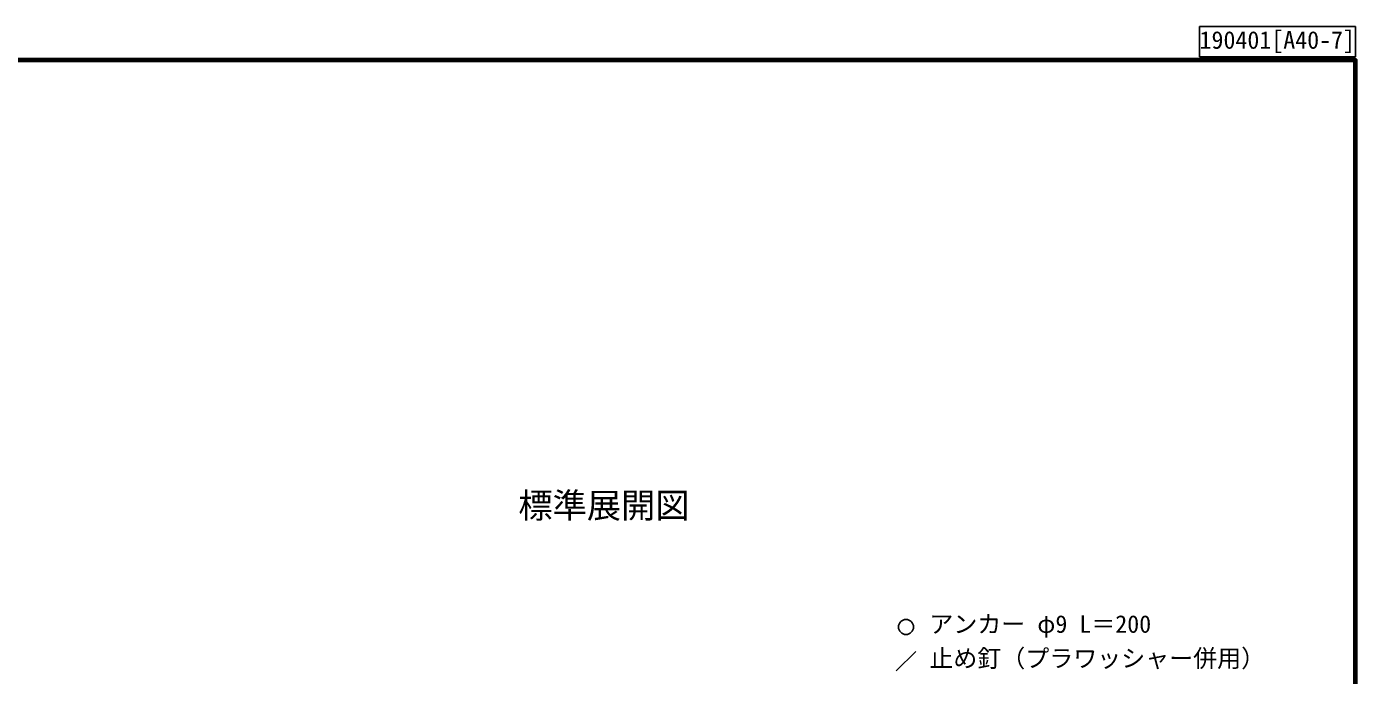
# Model space of a CAD drawing. Units: millimetres, scale not verified. Extents: x 200 to 8200, y 200 to 5838.
# Drawn here: x 4321 to 8200, y 3946 to 5838 of the extents above; entities that cross this region are included whole.
import ezdxf
from ezdxf.enums import TextEntityAlignment as Align

# ---------------------------------------------------------------- set-up
doc = ezdxf.new("R2010")
doc.units = ezdxf.units.MM
doc.header["$LTSCALE"] = 20
for name, color, linetype, lineweight in [('C-DOC', 3, 'Continuous', 25), ('C-STR-TXT', 7, 'Continuous', 25), ('C-TTL', 2, 'Continuous', 70)]:
    doc.layers.add(name, color=color, linetype=linetype, lineweight=lineweight)
doc.layers.add('C-TTL-TXT', color=7, linetype='Continuous')
doc.styles.add('ＭＳ ゴシック', font='')
doc.styles.get('ＭＳ ゴシック').set_extended_font_data('MS Gothic')

msp = doc.modelspace()

# ---------------------------------------------------------------- linework, layer by layer
at = {"layer": 'C-DOC'}
for p, q in [((8200, 5838), (7745, 5838)), ((7745, 5838), (7745, 5750)), ((8200, 5750), (8200, 5838)), ((7745, 5750), (8200, 5750))]:
    msp.add_line(p, q, dxfattribs=at)
at = {"layer": 'C-STR-TXT'}
msp.add_line((6859.98, 3959.22), (6916.55, 4015.78), dxfattribs=at)
msp.add_line((6859.98, 3959.22), (6916.55, 4015.78), dxfattribs=at)
msp.add_circle((6888.26, 4087.5), 22, dxfattribs=at)
msp.add_circle((6888.26, 4087.5), 22, dxfattribs=at)
at = {"layer": 'C-TTL'}
msp.add_lwpolyline([(200, 200), (8200, 200), (8200, 5740), (200, 5740)], close=True, dxfattribs=at)

# ---------------------------------------------------------------- texts
at = {"layer": 'C-DOC', "style": 'ＭＳ ゴシック'}
msp.add_text('190401[A40-7]', height=51.32, dxfattribs=at).set_placement((7745, 5758), align=Align.BOTTOM_LEFT)
at = {"layer": 'C-STR-TXT', "style": 'ＭＳ ゴシック'}
for s, p in [('アンカー φ9 L＝200', (6956.38, 4055)), ('アンカー φ9 L＝200', (6956.38, 4055)), ('止め釘（プラワッシャー併用）', (6956.38, 3955)), ('止め釘（プラワッシャー併用）', (6956.38, 3955))]:
    msp.add_text(s, height=51.32, dxfattribs=at).set_placement(p, align=Align.BOTTOM_LEFT)
at = {"layer": 'C-TTL-TXT', "style": 'ＭＳ ゴシック'}
msp.add_text('標準展開図', height=73.31, dxfattribs=at).set_placement((5756.75, 4383.2), align=Align.BOTTOM_LEFT)
msp.add_text('標準展開図', height=73.31, dxfattribs=at).set_placement((5756.75, 4383.2), align=Align.BOTTOM_LEFT)

doc.saveas('drawing.dxf')
